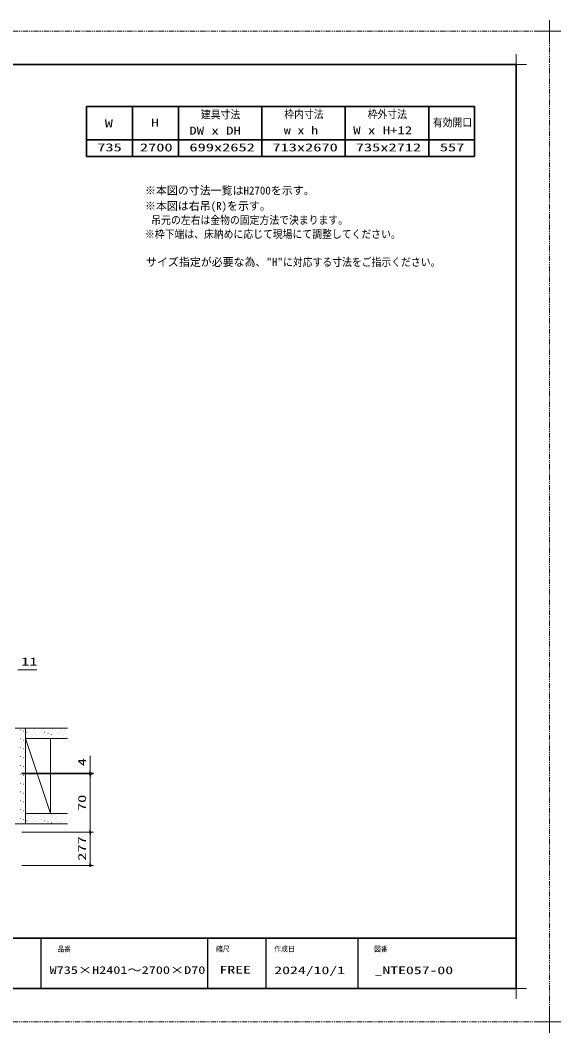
# Model space of a CAD drawing. Units: millimetres, scale not verified. Extents: x -1306 to 1306, y -607 to 607.
# Drawn here: x -247 to 400, y -607 to 607 of the extents above; entities that cross this region are included whole.
import ezdxf
from ezdxf.enums import TextEntityAlignment as Align

# ---------------------------------------------------------------- set-up
doc = ezdxf.new("R2010")
doc.units = ezdxf.units.MM
doc.header["$LTSCALE"] = 5
doc.header["$PDMODE"] = 32
doc.header["$PDSIZE"] = 2.5
doc.linetypes.add('USER1', pattern=[2.5, 1.25, -0.25, 0.25, -0.25, 0.25, -0.25])
for name, color, linetype, lineweight in [('0-1_線(黄)', 2, 'Continuous', 15), ('0-3_陰線', 4, 'USER1', 9), ('0-D_線(白)', 7, 'Continuous', 30), ('1-1_寸法線', 3, 'Continuous', 13), ('1-2_ハッチング', 6, 'Continuous', 9), ('1-4_DEFPOINTS', 7, 'Continuous', 5), ('1-5_0', 3, 'Continuous', 25), ('1-7_図面枠', 7, 'Continuous', 35), ('1-8_一般', 7, 'Continuous', 5)]:
    doc.layers.add(name, color=color, linetype=linetype, lineweight=lineweight)
doc.styles.add('ＭＳ ゴシック', font='')
doc.styles.get('ＭＳ ゴシック').set_extended_font_data('MS Gothic')

# ---------------------------------------------------------------- blocks, each defined once
blk = doc.blocks.new('_DOT')
at = {"layer": '1-5_0'}
blk.add_line((-2.5, 0), (-5, 0), dxfattribs=at)
for points in [[(0, 0), (-2.5, 0), (-2.48, 0.313)], [(0, 0), (-2.48, -0.313), (-2.5, 0)], [(0, 0), (-2.48, 0.313), (-2.421, 0.622)], [(0, 0), (-2.421, -0.622), (-2.48, -0.313)], [(0, 0), (-2.421, 0.622), (-2.324, 0.92)], [(0, 0), (-2.324, -0.92), (-2.421, -0.622)], [(0, 0), (-2.324, 0.92), (-2.191, 1.204)], [(0, 0), (-2.191, -1.204), (-2.324, -0.92)], [(0, 0), (-2.191, 1.204), (-2.023, 1.469)], [(0, 0), (-2.023, -1.469), (-2.191, -1.204)], [(0, 0), (-2.023, 1.469), (-1.822, 1.711)], [(0, 0), (-1.822, -1.711), (-2.023, -1.469)], [(0, 0), (-1.822, 1.711), (-1.594, 1.926)], [(0, 0), (-1.594, -1.926), (-1.822, -1.711)], [(0, 0), (-1.594, 1.926), (-1.34, 2.111)], [(0, 0), (-1.34, -2.111), (-1.594, -1.926)], [(0, 0), (-1.34, 2.111), (-1.064, 2.262)], [(0, 0), (-1.064, -2.262), (-1.34, -2.111)], [(0, 0), (-1.064, 2.262), (-0.773, 2.378)], [(0, 0), (-0.773, -2.378), (-1.064, -2.262)], [(0, 0), (-0.773, 2.378), (-0.468, 2.456)], [(0, 0), (-0.468, -2.456), (-0.773, -2.378)], [(0, 0), (-0.468, 2.456), (-0.157, 2.495)], [(0, 0), (-0.157, -2.495), (-0.468, -2.456)], [(0, 0), (-0.157, 2.495), (0.157, 2.495)], [(0, 0), (0.157, -2.495), (-0.157, -2.495)], [(0, 0), (0.157, 2.495), (0.468, 2.456)], [(0, 0), (0.468, 2.456), (0.773, 2.378)], [(0, 0), (0.773, 2.378), (1.064, 2.262)], [(0, 0), (1.064, 2.262), (1.34, 2.111)], [(0, 0), (1.34, 2.111), (1.594, 1.926)], [(0, 0), (1.594, 1.926), (1.822, 1.711)], [(0, 0), (1.822, 1.711), (2.023, 1.469)], [(0, 0), (2.023, 1.469), (2.191, 1.204)], [(0, 0), (2.191, 1.204), (2.324, 0.92)], [(0, 0), (2.324, 0.92), (2.421, 0.622)], [(0, 0), (2.421, 0.622), (2.48, 0.313)], [(0, 0), (2.48, 0.313), (2.5, 0)], [(0, 0), (0.468, -2.456), (0.157, -2.495)], [(0, 0), (0.773, -2.378), (0.468, -2.456)], [(0, 0), (1.064, -2.262), (0.773, -2.378)], [(0, 0), (1.34, -2.111), (1.064, -2.262)], [(0, 0), (1.594, -1.926), (1.34, -2.111)], [(0, 0), (1.822, -1.711), (1.594, -1.926)], [(0, 0), (2.023, -1.469), (1.822, -1.711)], [(0, 0), (2.191, -1.204), (2.023, -1.469)], [(0, 0), (2.324, -0.92), (2.191, -1.204)], [(0, 0), (2.421, -0.622), (2.324, -0.92)], [(0, 0), (2.48, -0.313), (2.421, -0.622)], [(0, 0), (2.5, 0), (2.48, -0.313)]]:
    blk.add_solid(points, dxfattribs=at)
blk = doc.blocks.new('グループ-13-1')
at = {"layer": '1-8_一般'}
for p, q in [((62041.6, -14029.5), (62041.6, -13365.5)), ((61709.6, -13697.5), (62373.6, -13697.5))]:
    blk.add_line(p, q, dxfattribs=at)

msp = doc.modelspace()

# ---------------------------------------------------------------- linework, layer by layer
at = {"layer": '0-1_線(黄)'}
for p, q in [((-190.674, -241.841), (-253.515, -241.841)), ((-241.015, -241.841), (-241.015, -356.841)), ((-190.674, -254.341), (-241.015, -254.341)), ((-211.015, -344.341), (-241.015, -254.341)), ((-211.015, -344.341), (-211.015, -254.341)), ((-190.674, -344.341), (-241.015, -344.341)), ((-190.674, -356.841), (-253.515, -356.841))]:
    msp.add_line(p, q, dxfattribs=at)
at = {"layer": '0-3_陰線'}
for p, q in [((387.036, 594), (-1292.964, 594)), ((387.036, -594), (387.036, 594)), ((387.036, -594), (-1292.964, -594))]:
    msp.add_line(p, q, dxfattribs=at)
at = {"layer": '0-D_線(白)'}
for p, q in [((-167.964, 504), (-167.964, 444)), ((-167.964, 504), (297.036, 504)), ((-112.964, 504), (-112.964, 444)), ((-57.964, 504), (-57.964, 444)), ((42.036, 504), (42.036, 444)), ((142.036, 504), (142.036, 444)), ((242.036, 504), (242.036, 444)), ((297.036, 504), (297.036, 444)), ((-167.964, 464), (297.036, 464)), ((-167.964, 444), (297.036, 444))]:
    msp.add_line(p, q, dxfattribs=at)
at = {"layer": '1-1_寸法線'}
for p, q in [((-250.515, -171.841), (-227.61, -171.841)), ((-163.515, -293.08), (-163.515, -274.937)), ((-245.515, -296.08), (-159.515, -296.08)), ((-245.515, -296.841), (-159.515, -296.841)), ((-245.515, -296.841), (-159.515, -296.841)), ((-163.515, -296.841), (-163.515, -296.08)), ((-163.515, -363.841), (-163.515, -299.841)), ((-163.515, -299.841), (-163.515, -302.841)), ((-245.515, -366.841), (-159.515, -366.841)), ((-245.515, -366.841), (-159.515, -366.841)), ((-163.515, -369.841), (-163.515, -403.603)), ((-245.515, -406.603), (-159.515, -406.603))]:
    msp.add_line(p, q, dxfattribs=at)
at = {"layer": '1-2_ハッチング'}
for p, q in [((-240.75, -242.887), (-240.7, -242.887)), ((-230.143, -242.887), (-230.093, -242.887)), ((-219.536, -242.887), (-219.486, -242.887)), ((-208.93, -242.887), (-208.88, -242.887)), ((-198.323, -242.887), (-198.273, -242.887)), ((-247.379, -244.213), (-247.329, -244.213)), ((-247.379, -254.82), (-247.329, -254.82)), ((-246.053, -248.19), (-246.003, -248.19)), ((-244.727, -252.168), (-244.677, -252.168)), ((-243.401, -245.539), (-243.351, -245.539)), ((-242.075, -249.516), (-242.025, -249.516)), ((-240.75, -253.494), (-240.7, -253.494)), ((-239.424, -246.865), (-239.374, -246.865)), ((-238.098, -250.842), (-238.048, -250.842)), ((-236.772, -244.213), (-236.722, -244.213)), ((-235.446, -248.19), (-235.396, -248.19)), ((-234.12, -252.168), (-234.07, -252.168)), ((-232.795, -245.539), (-232.745, -245.539)), ((-231.469, -249.516), (-231.419, -249.516)), ((-230.143, -253.494), (-230.093, -253.494)), ((-228.817, -246.865), (-228.767, -246.865)), ((-227.491, -250.842), (-227.441, -250.842)), ((-226.165, -244.213), (-226.115, -244.213)), ((-224.84, -248.19), (-224.79, -248.19)), ((-223.514, -252.168), (-223.464, -252.168)), ((-222.188, -245.539), (-222.138, -245.539)), ((-220.862, -249.516), (-220.812, -249.516)), ((-219.536, -253.494), (-219.486, -253.494)), ((-218.211, -246.865), (-218.161, -246.865)), ((-216.885, -250.842), (-216.835, -250.842)), ((-215.559, -244.213), (-215.509, -244.213)), ((-214.233, -248.19), (-214.183, -248.19)), ((-212.907, -252.168), (-212.857, -252.168)), ((-211.581, -245.539), (-211.531, -245.539)), ((-210.256, -249.516), (-210.206, -249.516)), ((-208.93, -253.494), (-208.88, -253.494)), ((-207.604, -246.865), (-207.554, -246.865)), ((-206.278, -250.842), (-206.228, -250.842)), ((-204.952, -244.213), (-204.902, -244.213)), ((-203.626, -248.19), (-203.576, -248.19)), ((-202.301, -252.168), (-202.251, -252.168)), ((-200.975, -245.539), (-200.925, -245.539)), ((-199.649, -249.516), (-199.599, -249.516)), ((-198.323, -253.494), (-198.273, -253.494)), ((-196.997, -246.865), (-196.947, -246.865)), ((-195.671, -250.842), (-195.621, -250.842)), ((-194.346, -244.213), (-194.296, -244.213)), ((-193.02, -248.19), (-192.97, -248.19)), ((-191.694, -252.168), (-191.644, -252.168)), ((-247.379, -265.426), (-247.329, -265.426)), ((-246.053, -258.797), (-246.003, -258.797)), ((-244.727, -262.774), (-244.677, -262.774)), ((-243.401, -256.145), (-243.351, -256.145)), ((-243.401, -266.752), (-243.351, -266.752)), ((-242.075, -260.123), (-242.025, -260.123)), ((-247.379, -276.033), (-247.329, -276.033)), ((-246.053, -269.404), (-246.003, -269.404)), ((-244.727, -273.381), (-244.677, -273.381)), ((-243.401, -277.359), (-243.351, -277.359)), ((-242.075, -270.729), (-242.025, -270.729)), ((-247.379, -286.639), (-247.329, -286.639)), ((-246.053, -280.01), (-246.003, -280.01)), ((-246.053, -290.617), (-246.003, -290.617)), ((-244.727, -283.988), (-244.677, -283.988)), ((-243.401, -287.965), (-243.351, -287.965)), ((-242.075, -281.336), (-242.025, -281.336)), ((-247.379, -297.246), (-247.329, -297.246)), ((-246.053, -301.223), (-246.003, -301.223)), ((-244.727, -294.594), (-244.677, -294.594)), ((-243.401, -298.572), (-243.351, -298.572)), ((-242.075, -291.943), (-242.025, -291.943)), ((-242.075, -302.549), (-242.025, -302.549)), ((-247.379, -307.853), (-247.329, -307.853)), ((-246.053, -311.83), (-246.003, -311.83)), ((-244.727, -305.201), (-244.677, -305.201)), ((-243.401, -309.178), (-243.351, -309.178)), ((-242.075, -313.156), (-242.025, -313.156)), ((-247.379, -318.459), (-247.329, -318.459)), ((-246.053, -322.437), (-246.003, -322.437)), ((-244.727, -315.807), (-244.677, -315.807)), ((-244.727, -326.414), (-244.677, -326.414)), ((-243.401, -319.785), (-243.351, -319.785)), ((-242.075, -323.762), (-242.025, -323.762)), ((-247.379, -329.066), (-247.329, -329.066)), ((-247.379, -339.672), (-247.329, -339.672)), ((-246.053, -333.043), (-246.003, -333.043)), ((-244.727, -337.021), (-244.677, -337.021)), ((-243.401, -330.392), (-243.351, -330.392)), ((-242.075, -334.369), (-242.025, -334.369)), ((-247.379, -350.279), (-247.329, -350.279)), ((-246.053, -343.65), (-246.003, -343.65)), ((-244.727, -347.627), (-244.677, -347.627)), ((-243.401, -340.998), (-243.351, -340.998)), ((-243.401, -351.605), (-243.351, -351.605)), ((-242.075, -344.976), (-242.025, -344.976)), ((-240.75, -348.953), (-240.7, -348.953)), ((-238.098, -346.301), (-238.048, -346.301)), ((-236.772, -350.279), (-236.722, -350.279)), ((-234.12, -347.627), (-234.07, -347.627)), ((-232.795, -351.605), (-232.745, -351.605)), ((-231.469, -344.976), (-231.419, -344.976)), ((-230.143, -348.953), (-230.093, -348.953)), ((-227.491, -346.301), (-227.441, -346.301)), ((-226.165, -350.279), (-226.115, -350.279)), ((-223.514, -347.627), (-223.464, -347.627)), ((-222.188, -351.605), (-222.138, -351.605)), ((-220.862, -344.976), (-220.812, -344.976)), ((-219.536, -348.953), (-219.486, -348.953)), ((-216.885, -346.301), (-216.835, -346.301)), ((-215.559, -350.279), (-215.509, -350.279)), ((-212.907, -347.627), (-212.857, -347.627)), ((-211.581, -351.605), (-211.531, -351.605)), ((-210.256, -344.976), (-210.206, -344.976)), ((-208.93, -348.953), (-208.88, -348.953)), ((-206.278, -346.301), (-206.228, -346.301)), ((-204.952, -350.279), (-204.902, -350.279)), ((-202.301, -347.627), (-202.251, -347.627)), ((-200.975, -351.605), (-200.925, -351.605)), ((-199.649, -344.976), (-199.599, -344.976)), ((-198.323, -348.953), (-198.273, -348.953)), ((-195.671, -346.301), (-195.621, -346.301)), ((-194.346, -350.279), (-194.296, -350.279)), ((-191.694, -347.627), (-191.644, -347.627)), ((-246.053, -354.256), (-246.003, -354.256)), ((-242.075, -355.582), (-242.025, -355.582)), ((-239.424, -352.931), (-239.374, -352.931)), ((-235.446, -354.256), (-235.396, -354.256)), ((-231.469, -355.582), (-231.419, -355.582)), ((-228.817, -352.931), (-228.767, -352.931)), ((-224.84, -354.256), (-224.79, -354.256)), ((-220.862, -355.582), (-220.812, -355.582)), ((-218.211, -352.931), (-218.161, -352.931)), ((-214.233, -354.256), (-214.183, -354.256)), ((-210.256, -355.582), (-210.206, -355.582)), ((-207.604, -352.931), (-207.554, -352.931)), ((-203.626, -354.256), (-203.576, -354.256)), ((-199.649, -355.582), (-199.599, -355.582)), ((-196.997, -352.931), (-196.947, -352.931)), ((-193.02, -354.256), (-192.97, -354.256))]:
    msp.add_line(p, q, dxfattribs=at)
at = {"layer": '1-4_DEFPOINTS'}
for p, q in [((347.036, 541.55), (347.036, 566.45)), ((334.586, 554), (359.486, 554)), ((347.036, -566.45), (347.036, -541.55)), ((334.586, -554), (359.486, -554))]:
    msp.add_line(p, q, dxfattribs=at)
for p in [(-163.515, -296.841), (-163.515, -406.603)]:
    msp.add_point(p, dxfattribs=at)
at = {"layer": '1-5_0', "color": 7}
for p, q in [((-222.964, -494), (-222.964, -554)), ((-22.964, -494), (-22.964, -554)), ((47.036, -494), (47.036, -554)), ((157.036, -494), (157.036, -554))]:
    msp.add_line(p, q, dxfattribs=at)
at = {"layer": '1-7_図面枠'}
msp.add_line((-1252.964, -494), (347.036, -494), dxfattribs=at)
msp.add_lwpolyline([(-1252.964, -554), (347.036, -554), (347.036, 554), (-1252.964, 554)], close=True, dxfattribs=at)

# ---------------------------------------------------------------- block references
at = {"layer": '0-3_陰線', "xscale": 0.04, "yscale": 0.04}
for p in [(-2094.629, 1141.9), (-2094.629, -46.1)]:
    msp.add_blockref('グループ-13-1', p, dxfattribs=at)
at = {"layer": '1-1_寸法線', "xscale": 0.6, "yscale": 0.6}
for p, rotation in [((-163.515, -296.08), 270), ((-163.515, -296.841), 90), ((-163.515, -296.841), 90), ((-163.515, -366.841), 270), ((-163.515, -366.841), 90), ((-163.515, -406.603), 270)]:
    msp.add_blockref('_DOT', p, dxfattribs=dict(at, rotation=rotation))

# ---------------------------------------------------------------- texts
at = {"layer": '0-1_線(黄)', "style": 'ＭＳ ゴシック'}
for s, height, width, p in [('建具寸法', 9.604, 0.9, (-30.965, 486.519)), ('枠内寸法', 9.604, 0.9, (69.021, 486.873)), ('枠外寸法', 9.604, 0.9, (169.021, 486.873)), ('W', 9.604, 1.5, (-146.217, 475.906)), ('H', 9.604, 1.5, (-90.826, 476.887)), ('有効開口', 9.604, 0.9, (246.996, 476.887)), ('DW x DH', 9.621, 1.35, (-44.832, 467.19)), ('w x h', 9.621, 1.25, (68.471, 467.615)), ('W x H+12', 9.621, 1.35, (151.609, 467.615)), ('735', 9.604, 1.5, (-155.182, 447.121)), ('2700', 9.604, 1.5, (-104.024, 446.979)), ('699x2652', 9.604, 1.5, (-44.69, 447.081)), ('713x2670', 9.604, 1.5, (54.721, 447.081)), ('735x2712', 9.604, 1.5, (154.666, 447.081)), ('557', 9.604, 1.5, (255.416, 447.157)), (' 吊元の左右は金物の固定方法で決まります。', 9.604, 0.9, (-96.299, 359.891)), ('※枠下端は、床納めに応じて現場にて調整してください。', 9.604, 0.9, (-97.991, 343.043)), ('に対応する寸法をご指示ください。', 9.604, 0.9, (67.47, 309.471))]:
    msp.add_text(s, height=height, dxfattribs=dict(at, width=width)).set_placement(p, align=Align.BOTTOM_LEFT)
for s, p in [('※本図の寸法一覧はH2700を示す。', (-97.991, 395.331)), ('※本図は右吊(R)を示す。', (-97.991, 376.759)), ('サイズ指定が必要な為、"H"', (-96.722, 309.471))]:
    msp.add_text(s, height=9.621, dxfattribs=at).set_placement(p, align=Align.BOTTOM_LEFT)
at = {"layer": '1-1_寸法線', "style": 'ＭＳ ゴシック', "width": 1.5}
msp.add_text('11', height=9.604, dxfattribs=at).set_placement((-246.372, -169.692), align=Align.BOTTOM_LEFT)
for s, p in [('4', (-165.664, -287.508)), ('70', (-165.664, -341.365)), ('277', (-165.664, -401.008))]:
    msp.add_text(s, height=9.604, rotation=90, dxfattribs=at).set_placement(p, align=Align.BOTTOM_LEFT)
at = {"layer": '1-7_図面枠', "style": 'ＭＳ ゴシック'}
for s, height, width, p in [('品番', 6.452, 0.9, (-202.964, -512.073)), ('縮尺', 6.452, 0.9, (-12.964, -512.038)), ('作成日', 6.452, 0.9, (57.036, -511.963)), ('図番', 6.452, 0.9, (176.633, -512.073)), ('W735×H2401～2700×D70', 9.236, 1.35, (-212.259, -539.518)), ('FREE', 9.238, 1.5, (-8.665, -539.129)), ('2024/10/1', 9.238, 1.5, (57.036, -539.776)), ('_NTE057-00', 9.238, 1.5, (177.071, -539.776))]:
    msp.add_text(s, height=height, dxfattribs=dict(at, width=width)).set_placement(p, align=Align.BOTTOM_LEFT)

doc.saveas('drawing.dxf')
